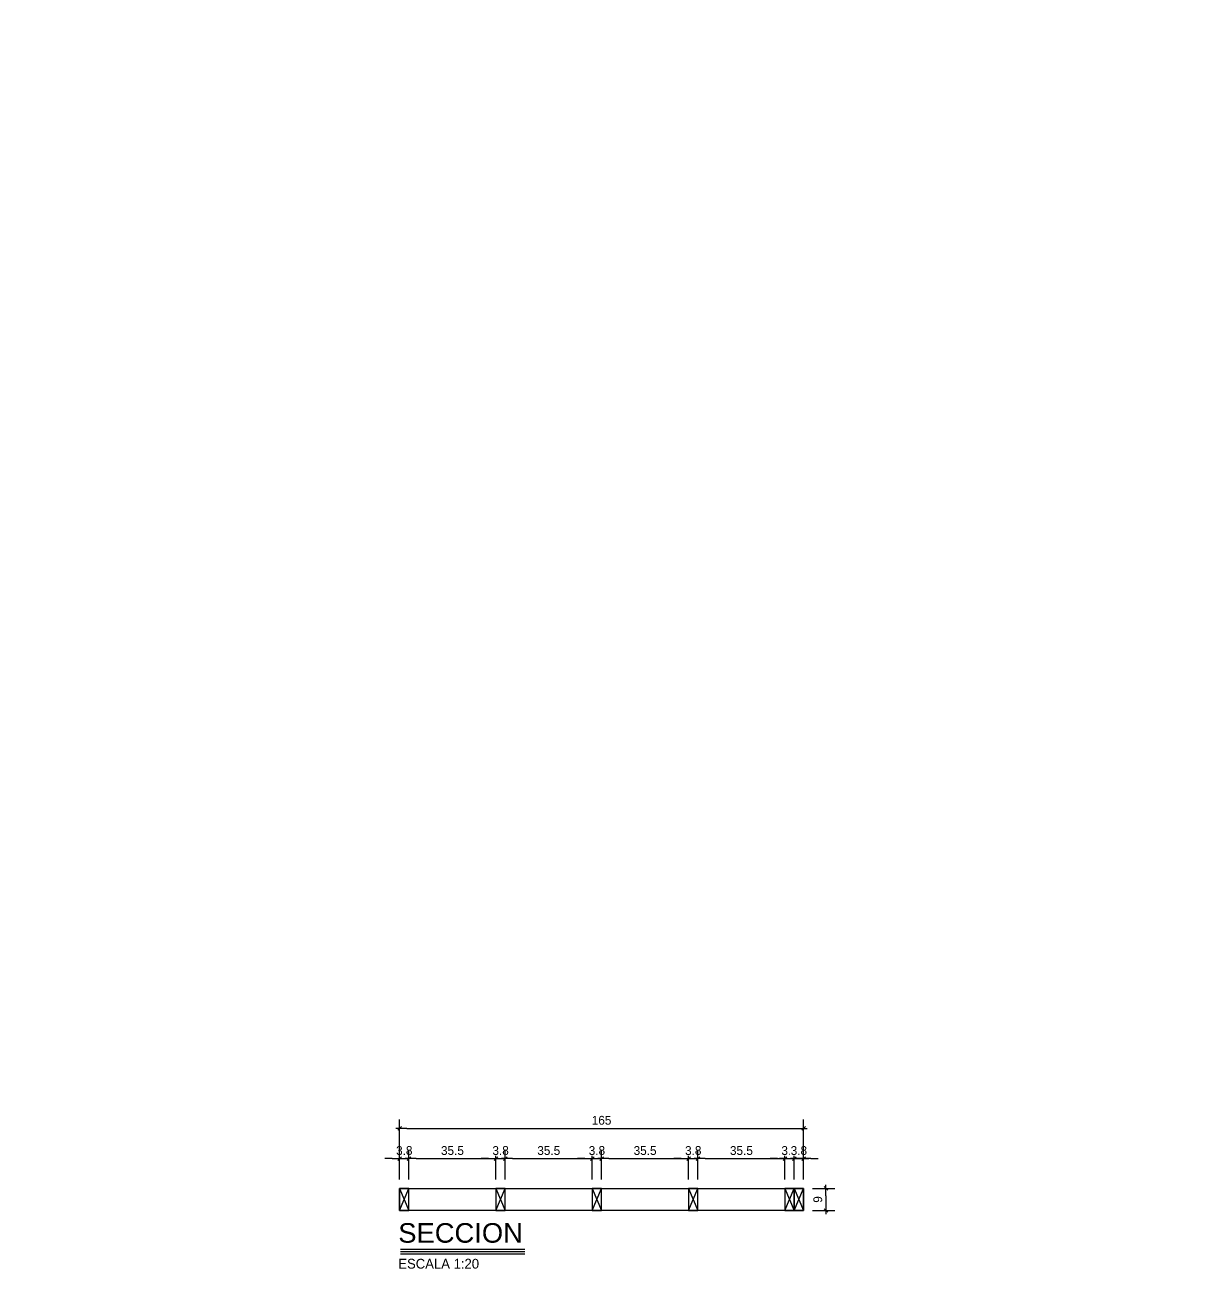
# Model space of a CAD drawing. Header units: millimetres. Extents: x 19458 to 19801, y 4351 to 4752.
# Drawn here: x 19562.74 to 19567.52, y 4507.74 to 4512.89 of the extents above; entities that cross this region are included whole.
import ezdxf
from ezdxf.enums import TextEntityAlignment as Align

# ---------------------------------------------------------------- set-up
doc = ezdxf.new("R2010")
doc.units = ezdxf.units.MM
for name, color, linetype in [('0 @ 0.2', 7, 'Continuous'), ('cotas', 1, 'Continuous'), ('cotas @ 200', 1, 'Continuous'), ('cotas @ 300', 1, 'Continuous'), ('cotas @ 400', 1, 'Continuous'), ('cotas @ 500', 1, 'Continuous'), ('PANELES PARED', 2, 'Continuous'), ('TEXTOS TITULOS @ 0.2', 3, 'Continuous')]:
    doc.layers.add(name, color=color, linetype=linetype)
doc.styles.add('century gothic', font='GOTHIC.TTF')
doc.styles.add('COTAS SMC', font='GOTHIC.TTF')
doc.styles.add('NOTAS', font='GOTHIC.TTF')
doc.styles.add('SMCtitulos', font='sanss___.ttf')
doc.dimstyles.new('ANOTATIVE 100 SMCONSTRUCCIONES', dxfattribs={"dimscale": 0, "dimtxt": 0.18, "dimasz": 0.15, "dimexe": 0.18, "dimexo": 0.09, "dimgap": 0.1, "dimtad": 1, "dimzin": 0, "dimdsep": 46, "dimtxsty": 'century gothic', "dimblk1": 'FLECHA1', "dimblk2": 'FLECHA1', "dimsah": 1, "dimcen": 0.18, "dimdle": 0.075, "dimclrd": 1, "dimclre": 1, "dimclrt": 2, "dimaunit": 1, "dimadec": 0, "dimazin": 0, "dimtfac": 0.7499999999999999, "dimtix": 1, "dimtmove": 2, "dimatfit": 3, "dimfxl": 0.09, "dimtvp": 1.5, "dimtfill": 1, "dimtolj": 1, "dimtzin": 0, "dimarcsym": 0})
doc.dimstyles.new('ANOTATIVE CM SMCONSTRUCCIONES', dxfattribs={"dimscale": 0, "dimtxt": 0.18, "dimasz": 0.15, "dimexe": 0.18, "dimexo": 0.18, "dimgap": 0.07, "dimtad": 1, "dimdec": 1, "dimlfac": 100, "dimdsep": 46, "dimtxsty": 'century gothic', "dimblk1": 'FLECHA1', "dimblk2": 'FLECHA1', "dimsah": 1, "dimcen": 0.18, "dimdle": 0.075, "dimclrd": 1, "dimclre": 1, "dimclrt": 2, "dimaunit": 1, "dimadec": 0, "dimazin": 2, "dimtfac": 0.7499999999999999, "dimtdec": 1, "dimtix": 1, "dimtmove": 2, "dimatfit": 3, "dimfxl": 0.09, "dimtvp": 1.5, "dimtfill": 1, "dimtolj": 1, "dimtzin": 0, "dimarcsym": 0})
doc.dimstyles.new('PIES SMCONSTRUCCIONES', dxfattribs={"dimscale": 0, "dimtxt": 0.18, "dimasz": 0.2, "dimexe": 0.18, "dimexo": 0, "dimgap": 0.1, "dimtad": 1, "dimdec": 0, "dimlfac": 39.3700787, "dimzin": 0, "dimdsep": 46, "dimlunit": 4, "dimtxsty": 'COTAS SMC', "dimblk1": 'FLECHA1', "dimblk2": 'FLECHA1', "dimsah": 1, "dimcen": 0.2, "dimdle": 0.075, "dimclrd": 1, "dimclre": 1, "dimclrt": 2, "dimaunit": 1, "dimadec": 0, "dimazin": 0, "dimtfac": 0.75, "dimtdec": 0, "dimtix": 1, "dimtmove": 2, "dimatfit": 3, "dimfxl": 0.09, "dimtvp": 1.5, "dimtfill": 1, "dimtolj": 1, "dimtzin": 0, "dimarcsym": 0})

# ---------------------------------------------------------------- blocks, each defined once
blk = doc.blocks.new('FLECHA1')
at = {"color": 4}
blk.add_line((-0.2461764230280465, -0.2480808452037593), (0.2480808452037602, 0.25), dxfattribs=at)
at = {"color": 1}
blk.add_line((-1, 0), (0.4961616904075186, 0), dxfattribs=at)
blk = doc.blocks.new('*D1729')
at = {"layer": 'cotas', "color": 1, "lineweight": -2, "transparency": 16777216}
for p, q in [((19614.32603827352, 4625.844823780141), (19614.32603827352, 4700.844823780141)), ((19570.98360808013, 4550.844823780141), (19524.32603827352, 4550.844823780141)), ((19614.32603827352, 4548.429823780133), (19614.32603827352, 4550.844823780141)), ((19570.53385970888, 4548.429823780133), (19524.32603827352, 4548.429823780133)), ((19614.32603827352, 4473.429823780133), (19614.32603827352, 4398.429823780133))]:
    blk.add_line(p, q, dxfattribs=at)
at = {"layer": 'Defpoints', "color": 0, "transparency": 16777216}
for p in [(19614.32603827352, 4550.844823780141), (19615.98360808013, 4550.844823780141), (19615.53385970888, 4548.429823780133)]:
    blk.add_point(p, dxfattribs=at)
at = {"layer": 'cotas', "color": 1, "lineweight": -2, "transparency": 16777216, "xscale": 75, "yscale": 75, "zscale": 75}
for p, rotation in [((19614.32603827352, 4550.844823780141), 270), ((19614.32603827352, 4548.429823780133), 90)]:
    blk.add_blockref('FLECHA1', p, dxfattribs=dict(at, rotation=rotation))
at = {"layer": 'cotas', "color": 2, "transparency": 16777216, "insert": (19517.33759503763, 4549.637323780141), "char_height": 90, "attachment_point": 5, "rotation": 90, "style": 'century gothic', "bg_fill": 3, "box_fill_scale": 1.1, "bg_fill_color": 256, "bg_fill_true_color": 13158600, "bg_fill_transparency": 0}
blk.add_mtext('\\A1;2.42', dxfattribs=at)
blk = doc.blocks.new('*D1758')
at = {"layer": 'cotas', "color": 1, "lineweight": -2, "transparency": 16777216}
for p, q in [((19614.32603827352, 4580.844823780141), (19614.32603827352, 4610.844823780141)), ((19597.98360808013, 4550.844823780141), (19578.32603827352, 4550.844823780141)), ((19614.32603827352, 4548.429823780133), (19614.32603827352, 4550.844823780141)), ((19597.53385970888, 4548.429823780133), (19578.32603827352, 4548.429823780133)), ((19614.32603827352, 4518.429823780133), (19614.32603827352, 4488.429823780133))]:
    blk.add_line(p, q, dxfattribs=at)
at = {"layer": 'Defpoints', "color": 0, "transparency": 16777216}
for p in [(19614.32603827352, 4550.844823780141), (19615.98360808013, 4550.844823780141), (19615.53385970888, 4548.429823780133)]:
    blk.add_point(p, dxfattribs=at)
at = {"layer": 'cotas', "color": 1, "lineweight": -2, "transparency": 16777216, "xscale": 30, "yscale": 30, "zscale": 30}
for p, rotation in [((19614.32603827352, 4550.844823780141), 270), ((19614.32603827352, 4548.429823780133), 90)]:
    blk.add_blockref('FLECHA1', p, dxfattribs=dict(at, rotation=rotation))
at = {"layer": 'cotas', "color": 2, "transparency": 16777216, "insert": (19575.53066097917, 4549.637323780141), "char_height": 36, "attachment_point": 5, "rotation": 90, "style": 'century gothic', "bg_fill": 3, "box_fill_scale": 1.1, "bg_fill_color": 256, "bg_fill_true_color": 13158600, "bg_fill_transparency": 0}
blk.add_mtext('\\A1;2.42', dxfattribs=at)
blk = doc.blocks.new('*D1775')
at = {"layer": 'cotas', "color": 1, "lineweight": -2, "transparency": 16777216}
for p, q in [((19614.32603827352, 4595.844823780141), (19614.32603827352, 4640.844823780141)), ((19588.98360808013, 4550.844823780141), (19560.32603827352, 4550.844823780141)), ((19614.32603827352, 4548.429823780133), (19614.32603827352, 4550.844823780141)), ((19588.53385970888, 4548.429823780133), (19560.32603827352, 4548.429823780133)), ((19614.32603827352, 4503.429823780133), (19614.32603827352, 4458.429823780133))]:
    blk.add_line(p, q, dxfattribs=at)
at = {"layer": 'Defpoints', "color": 0, "transparency": 16777216}
for p in [(19614.32603827352, 4550.844823780141), (19615.98360808013, 4550.844823780141), (19615.53385970888, 4548.429823780133)]:
    blk.add_point(p, dxfattribs=at)
at = {"layer": 'cotas', "color": 1, "lineweight": -2, "transparency": 16777216, "xscale": 45, "yscale": 45, "zscale": 45}
for p, rotation in [((19614.32603827352, 4550.844823780141), 270), ((19614.32603827352, 4548.429823780133), 90)]:
    blk.add_blockref('FLECHA1', p, dxfattribs=dict(at, rotation=rotation))
at = {"layer": 'cotas', "color": 2, "transparency": 16777216, "insert": (19556.13297233199, 4549.637323780141), "char_height": 54, "attachment_point": 5, "rotation": 90, "style": 'century gothic', "bg_fill": 3, "box_fill_scale": 1.1, "bg_fill_color": 256, "bg_fill_true_color": 13158600, "bg_fill_transparency": 0}
blk.add_mtext('\\A1;2.42', dxfattribs=at)
blk = doc.blocks.new('*D1781')
at = {"layer": 'cotas', "color": 1, "lineweight": -2, "transparency": 16777216}
for p, q in [((19614.32603827352, 4610.844823780141), (19614.32603827352, 4670.844823780141)), ((19579.98360808013, 4550.844823780141), (19542.32603827352, 4550.844823780141)), ((19614.32603827352, 4548.429823780133), (19614.32603827352, 4550.844823780141)), ((19579.53385970888, 4548.429823780133), (19542.32603827352, 4548.429823780133)), ((19614.32603827352, 4488.429823780133), (19614.32603827352, 4428.429823780133))]:
    blk.add_line(p, q, dxfattribs=at)
at = {"layer": 'Defpoints', "color": 0, "transparency": 16777216}
for p in [(19614.32603827352, 4550.844823780141), (19615.98360808013, 4550.844823780141), (19615.53385970888, 4548.429823780133)]:
    blk.add_point(p, dxfattribs=at)
at = {"layer": 'cotas', "color": 1, "lineweight": -2, "transparency": 16777216, "xscale": 60, "yscale": 60, "zscale": 60}
for p, rotation in [((19614.32603827352, 4550.844823780141), 270), ((19614.32603827352, 4548.429823780133), 90)]:
    blk.add_blockref('FLECHA1', p, dxfattribs=dict(at, rotation=rotation))
at = {"layer": 'cotas', "color": 2, "transparency": 16777216, "insert": (19536.73528368481, 4549.637323780141), "char_height": 72, "attachment_point": 5, "rotation": 90, "style": 'century gothic', "bg_fill": 3, "box_fill_scale": 1.1, "bg_fill_color": 256, "bg_fill_true_color": 13158600, "bg_fill_transparency": 0}
blk.add_mtext('\\A1;2.42', dxfattribs=at)
blk = doc.blocks.new('*D1784')
at = {"layer": 'cotas', "color": 1, "lineweight": -2, "transparency": 16777216}
for p, q in [((19620.01280604143, 4651.753346359425), (19620.01280604143, 4751.753346359425)), ((19620.41684630451, 4551.753346359425), (19530.01280604143, 4551.753346359425)), ((19620.01280604143, 4550.533346359425), (19620.01280604143, 4551.753346359425)), ((19620.41684630451, 4550.533346359425), (19530.01280604143, 4550.533346359425)), ((19620.01280604143, 4450.533346359425), (19620.01280604143, 4350.533346359425))]:
    blk.add_line(p, q, dxfattribs=at)
at = {"layer": 'Defpoints', "color": 0, "transparency": 16777216}
for p in [(19620.01280604143, 4551.753346359425), (19620.41684630451, 4551.753346359425), (19620.41684630451, 4550.533346359425)]:
    blk.add_point(p, dxfattribs=at)
at = {"layer": 'cotas', "color": 1, "lineweight": -2, "transparency": 16777216, "xscale": 100, "yscale": 100, "zscale": 100}
for p, rotation in [((19620.01280604143, 4551.753346359425), 270), ((19620.01280604143, 4550.533346359425), 90)]:
    blk.add_blockref('FLECHA1', p, dxfattribs=dict(at, rotation=rotation))
at = {"layer": 'cotas', "color": 2, "transparency": 16777216, "insert": (19523.88092296869, 4551.143346359429), "char_height": 90, "attachment_point": 5, "rotation": 90, "style": 'COTAS SMC', "bg_fill": 3, "box_fill_scale": 1.1, "bg_fill_color": 256, "bg_fill_true_color": 13158600, "bg_fill_transparency": 0}
blk.add_mtext("\\A1;4'", dxfattribs=at)
blk = doc.blocks.new('*D1834')
at = {"layer": 'cotas', "color": 1, "lineweight": -2, "transparency": 16777216}
for p, q in [((19620.01280604143, 4631.753346359425), (19620.01280604143, 4711.753346359425)), ((19620.41684630451, 4551.753346359425), (19548.01280604143, 4551.753346359425)), ((19620.01280604143, 4550.533346359425), (19620.01280604143, 4551.753346359425)), ((19620.41684630451, 4550.533346359425), (19548.01280604143, 4550.533346359425)), ((19620.01280604143, 4470.533346359425), (19620.01280604143, 4390.533346359425))]:
    blk.add_line(p, q, dxfattribs=at)
at = {"layer": 'Defpoints', "color": 0, "transparency": 16777216}
for p in [(19620.01280604143, 4551.753346359425), (19620.41684630451, 4551.753346359425), (19620.41684630451, 4550.533346359425)]:
    blk.add_point(p, dxfattribs=at)
at = {"layer": 'cotas', "color": 1, "lineweight": -2, "transparency": 16777216, "xscale": 80, "yscale": 80, "zscale": 80}
for p, rotation in [((19620.01280604143, 4551.753346359425), 270), ((19620.01280604143, 4550.533346359425), 90)]:
    blk.add_blockref('FLECHA1', p, dxfattribs=dict(at, rotation=rotation))
at = {"layer": 'cotas', "color": 2, "transparency": 16777216, "insert": (19543.10729958324, 4551.143346359429), "char_height": 72, "attachment_point": 5, "rotation": 90, "style": 'COTAS SMC', "bg_fill": 3, "box_fill_scale": 1.1, "bg_fill_color": 256, "bg_fill_true_color": 13158600, "bg_fill_transparency": 0}
blk.add_mtext("\\A1;4'", dxfattribs=at)
blk = doc.blocks.new('PZ1')
at = {"layer": 'PANELES PARED'}
for p, q in [((19503.98628788956, 4507.84946033416), (19504.02428788956, 4507.759460334159)), ((19503.98628788956, 4507.759460334159), (19504.02428788956, 4507.84946033416))]:
    blk.add_line(p, q, dxfattribs=at)
blk.add_lwpolyline([(19503.98628788956, 4507.759460334159), (19504.02428788956, 4507.759460334159), (19504.02428788956, 4507.84946033416), (19503.98628788956, 4507.84946033416)], close=True, dxfattribs=at)
blk = doc.blocks.new('*U14')
at = {"color": 2}
blk.add_line((5.143050385925108e-05, 0.05199075231136163), (2.540984631458862, 0.05199075231136163), dxfattribs=at)
at = {"color": 250}
blk.add_line((5.143050385925108e-05, -8.048482264655377e-06), (2.540984631458862, -8.048482264655377e-06), dxfattribs=at)
at = {"color": 7}
blk.add_line((5.143050385925108e-05, -0.0469397829081899), (2.540984631458862, -0.0469397829081899), dxfattribs=at)
at = {"color": 0, "linetype": 'ByBlock', "lineweight": -2, "style": 'NOTAS'}
for tag, p in [('1TITLE', (0.02698764862498138, 1.014167316457588)), ('2TITLE', (-0.04307518448852932, 0.1812085645030166))]:
    blk.add_attdef(tag, p, '', height=0.2999999999997272, dxfattribs=at)
blk.add_attdef('SCALE', text='', height=0.1799999999998363, dxfattribs=at).set_placement((-0.04307518448852932, -0.1475108890086503), align=Align.TOP_LEFT)
blk = doc.blocks.new('*D638')
at = {"color": 1, "lineweight": -2, "transparency": 16777216}
for p, q in [((19565.95095689662, 4508.134382903838), (19566.04219054192, 4508.134382903838)), ((19566.00619054192, 4508.104382903838), (19566.00619054192, 4508.074382903837)), ((19565.95095689662, 4508.044382903838), (19566.04219054192, 4508.044382903838))]:
    blk.add_line(p, q, dxfattribs=at)
at = {"layer": 'Defpoints', "color": 0, "transparency": 16777216}
for p in [(19565.91495689662, 4508.134382903838), (19565.91495689662, 4508.044382903838)]:
    blk.add_point(p, dxfattribs=at)
at = {"color": 1, "lineweight": -2, "transparency": 16777216, "xscale": 0.03, "yscale": 0.03, "zscale": 0.03}
for p, rotation in [((19566.00619054192, 4508.134382903838), 90), ((19566.00619054192, 4508.044382903838), 270)]:
    blk.add_blockref('FLECHA1', p, dxfattribs=dict(at, rotation=rotation))
at = {"color": 2, "transparency": 16777216, "insert": (19565.97328503546, 4508.089382903841), "char_height": 0.036, "attachment_point": 5, "rotation": 90, "style": 'century gothic', "bg_fill": 3, "box_fill_scale": 1.1, "bg_fill_color": 256, "bg_fill_true_color": 13158600, "bg_fill_transparency": 0}
blk.add_mtext('\\A1;9', dxfattribs=at)
at = {"layer": 'Defpoints', "color": 0, "transparency": 16777216}
blk.add_point((19566.00619054192, 4508.044382903838), dxfattribs=at)
blk = doc.blocks.new('*D639')
at = {"color": 1, "lineweight": -2, "transparency": 16777216}
for p, q in [((19564.23497218472, 4508.256088986996), (19564.20497218471, 4508.256088986996)), ((19564.26497218472, 4508.17038290384), (19564.26497218472, 4508.292088986997)), ((19564.26497218472, 4508.256088986996), (19564.30297218472, 4508.256088986996)), ((19564.30297218472, 4508.17038290384), (19564.30297218472, 4508.292088986997)), ((19564.33297218471, 4508.256088986996), (19564.36297218472, 4508.256088986996))]:
    blk.add_line(p, q, dxfattribs=at)
at = {"layer": 'Defpoints', "color": 0, "transparency": 16777216}
for p in [(19564.26497218472, 4508.13438290384), (19564.30297218472, 4508.13438290384)]:
    blk.add_point(p, dxfattribs=at)
at = {"color": 1, "lineweight": -2, "transparency": 16777216, "xscale": 0.03, "yscale": 0.03, "zscale": 0.03}
blk.add_blockref('FLECHA1', (19564.26497218472, 4508.256088986996), dxfattribs=at)
at = {"color": 1, "lineweight": -2, "transparency": 16777216, "xscale": 0.03, "yscale": 0.03, "zscale": 0.03, "rotation": 180}
blk.add_blockref('FLECHA1', (19564.30297218472, 4508.256088986996), dxfattribs=at)
at = {"color": 2, "transparency": 16777216, "insert": (19564.28397218472, 4508.288994493455), "char_height": 0.036, "attachment_point": 5, "style": 'century gothic', "bg_fill": 3, "box_fill_scale": 1.1, "bg_fill_color": 256, "bg_fill_true_color": 13158600, "bg_fill_transparency": 0}
blk.add_mtext('\\A1;3.8', dxfattribs=at)
at = {"layer": 'Defpoints', "color": 0, "transparency": 16777216}
blk.add_point((19564.30297218472, 4508.256088986996), dxfattribs=at)
blk = doc.blocks.new('*D640')
at = {"color": 1, "lineweight": -2, "transparency": 16777216}
for p, q in [((19564.30297218472, 4508.17038290384), (19564.30297218472, 4508.292088986997)), ((19564.33297218471, 4508.256088986996), (19564.62845689662, 4508.256088986996)), ((19564.65845689662, 4508.17038290384), (19564.65845689662, 4508.292088986997))]:
    blk.add_line(p, q, dxfattribs=at)
at = {"layer": 'Defpoints', "color": 0, "transparency": 16777216}
for p in [(19564.65845689662, 4508.256088986996), (19564.30297218472, 4508.13438290384), (19564.65845689662, 4508.13438290384)]:
    blk.add_point(p, dxfattribs=at)
at = {"color": 1, "lineweight": -2, "transparency": 16777216, "xscale": 0.03, "yscale": 0.03, "zscale": 0.03, "rotation": 180}
blk.add_blockref('FLECHA1', (19564.30297218472, 4508.256088986996), dxfattribs=at)
at = {"color": 1, "lineweight": -2, "transparency": 16777216, "xscale": 0.03, "yscale": 0.03, "zscale": 0.03}
blk.add_blockref('FLECHA1', (19564.65845689662, 4508.256088986996), dxfattribs=at)
at = {"color": 2, "transparency": 16777216, "insert": (19564.48071454067, 4508.288994493455), "char_height": 0.036, "attachment_point": 5, "style": 'century gothic', "bg_fill": 3, "box_fill_scale": 1.1, "bg_fill_color": 256, "bg_fill_true_color": 13158600, "bg_fill_transparency": 0}
blk.add_mtext('\\A1;35.5', dxfattribs=at)
blk = doc.blocks.new('*D641')
at = {"color": 1, "lineweight": -2, "transparency": 16777216}
for p, q in [((19564.62845689662, 4508.256088986996), (19564.59845689662, 4508.256088986996)), ((19564.65845689662, 4508.17038290384), (19564.65845689662, 4508.292088986997)), ((19564.65845689662, 4508.256088986996), (19564.69645689662, 4508.256088986996)), ((19564.69645689662, 4508.17038290384), (19564.69645689662, 4508.292088986997)), ((19564.72645689662, 4508.256088986996), (19564.75645689662, 4508.256088986996))]:
    blk.add_line(p, q, dxfattribs=at)
at = {"layer": 'Defpoints', "color": 0, "transparency": 16777216}
for p in [(19564.65845689662, 4508.13438290384), (19564.69645689662, 4508.13438290384)]:
    blk.add_point(p, dxfattribs=at)
at = {"color": 1, "lineweight": -2, "transparency": 16777216, "xscale": 0.03, "yscale": 0.03, "zscale": 0.03}
blk.add_blockref('FLECHA1', (19564.65845689662, 4508.256088986996), dxfattribs=at)
at = {"color": 1, "lineweight": -2, "transparency": 16777216, "xscale": 0.03, "yscale": 0.03, "zscale": 0.03, "rotation": 180}
blk.add_blockref('FLECHA1', (19564.69645689662, 4508.256088986996), dxfattribs=at)
at = {"color": 2, "transparency": 16777216, "insert": (19564.67745689662, 4508.288994493455), "char_height": 0.036, "attachment_point": 5, "style": 'century gothic', "bg_fill": 3, "box_fill_scale": 1.1, "bg_fill_color": 256, "bg_fill_true_color": 13158600, "bg_fill_transparency": 0}
blk.add_mtext('\\A1;3.8', dxfattribs=at)
at = {"layer": 'Defpoints', "color": 0, "transparency": 16777216}
blk.add_point((19564.69645689662, 4508.256088986996), dxfattribs=at)
blk = doc.blocks.new('*D642')
at = {"color": 1, "lineweight": -2, "transparency": 16777216}
for p, q in [((19564.69645689662, 4508.17038290384), (19564.69645689662, 4508.292088986997)), ((19564.72645689662, 4508.256088986996), (19565.02195689662, 4508.256088986996)), ((19565.05195689662, 4508.17038290384), (19565.05195689662, 4508.292088986997))]:
    blk.add_line(p, q, dxfattribs=at)
at = {"layer": 'Defpoints', "color": 0, "transparency": 16777216}
for p in [(19565.05195689662, 4508.256088986996), (19564.69645689662, 4508.13438290384), (19565.05195689662, 4508.13438290384)]:
    blk.add_point(p, dxfattribs=at)
at = {"color": 1, "lineweight": -2, "transparency": 16777216, "xscale": 0.03, "yscale": 0.03, "zscale": 0.03, "rotation": 180}
blk.add_blockref('FLECHA1', (19564.69645689662, 4508.256088986996), dxfattribs=at)
at = {"color": 1, "lineweight": -2, "transparency": 16777216, "xscale": 0.03, "yscale": 0.03, "zscale": 0.03}
blk.add_blockref('FLECHA1', (19565.05195689662, 4508.256088986996), dxfattribs=at)
at = {"color": 2, "transparency": 16777216, "insert": (19564.87420689662, 4508.288994493455), "char_height": 0.036, "attachment_point": 5, "style": 'century gothic', "bg_fill": 3, "box_fill_scale": 1.1, "bg_fill_color": 256, "bg_fill_true_color": 13158600, "bg_fill_transparency": 0}
blk.add_mtext('\\A1;35.5', dxfattribs=at)
blk = doc.blocks.new('*D643')
at = {"color": 1, "lineweight": -2, "transparency": 16777216}
for p, q in [((19565.02195689662, 4508.256088986996), (19564.99195689662, 4508.256088986996)), ((19565.05195689662, 4508.17038290384), (19565.05195689662, 4508.292088986997)), ((19565.05195689662, 4508.256088986996), (19565.08996454067, 4508.256088986996)), ((19565.08996454067, 4508.170382903839), (19565.08996454067, 4508.292088986997)), ((19565.11996454067, 4508.256088986996), (19565.14996454067, 4508.256088986996))]:
    blk.add_line(p, q, dxfattribs=at)
at = {"layer": 'Defpoints', "color": 0, "transparency": 16777216}
for p in [(19565.05195689662, 4508.13438290384), (19565.08996454067, 4508.134382903839)]:
    blk.add_point(p, dxfattribs=at)
at = {"color": 1, "lineweight": -2, "transparency": 16777216, "xscale": 0.03, "yscale": 0.03, "zscale": 0.03}
blk.add_blockref('FLECHA1', (19565.05195689662, 4508.256088986996), dxfattribs=at)
at = {"color": 1, "lineweight": -2, "transparency": 16777216, "xscale": 0.03, "yscale": 0.03, "zscale": 0.03, "rotation": 180}
blk.add_blockref('FLECHA1', (19565.08996454067, 4508.256088986996), dxfattribs=at)
at = {"color": 2, "transparency": 16777216, "insert": (19565.07096071864, 4508.288994493455), "char_height": 0.036, "attachment_point": 5, "style": 'century gothic', "bg_fill": 3, "box_fill_scale": 1.1, "bg_fill_color": 256, "bg_fill_true_color": 13158600, "bg_fill_transparency": 0}
blk.add_mtext('\\A1;3.8', dxfattribs=at)
at = {"layer": 'Defpoints', "color": 0, "transparency": 16777216}
blk.add_point((19565.08996454067, 4508.256088986996), dxfattribs=at)
blk = doc.blocks.new('*D644')
at = {"color": 1, "lineweight": -2, "transparency": 16777216}
for p, q in [((19565.08996454067, 4508.170382903839), (19565.08996454067, 4508.292088986997)), ((19565.11996454067, 4508.256088986996), (19565.41545689662, 4508.256088986996)), ((19565.44545689662, 4508.17038290384), (19565.44545689662, 4508.292088986997))]:
    blk.add_line(p, q, dxfattribs=at)
at = {"layer": 'Defpoints', "color": 0, "transparency": 16777216}
for p in [(19565.44545689662, 4508.256088986996), (19565.08996454067, 4508.134382903839), (19565.44545689662, 4508.13438290384)]:
    blk.add_point(p, dxfattribs=at)
at = {"color": 1, "lineweight": -2, "transparency": 16777216, "xscale": 0.03, "yscale": 0.03, "zscale": 0.03, "rotation": 180}
blk.add_blockref('FLECHA1', (19565.08996454067, 4508.256088986996), dxfattribs=at)
at = {"color": 1, "lineweight": -2, "transparency": 16777216, "xscale": 0.03, "yscale": 0.03, "zscale": 0.03}
blk.add_blockref('FLECHA1', (19565.44545689662, 4508.256088986996), dxfattribs=at)
at = {"color": 2, "transparency": 16777216, "insert": (19565.26771071864, 4508.288994493455), "char_height": 0.036, "attachment_point": 5, "style": 'century gothic', "bg_fill": 3, "box_fill_scale": 1.1, "bg_fill_color": 256, "bg_fill_true_color": 13158600, "bg_fill_transparency": 0}
blk.add_mtext('\\A1;35.5', dxfattribs=at)
blk = doc.blocks.new('*D645')
at = {"color": 1, "lineweight": -2, "transparency": 16777216}
for p, q in [((19565.41545689662, 4508.256088986996), (19565.38545689662, 4508.256088986996)), ((19565.44545689662, 4508.17038290384), (19565.44545689662, 4508.292088986997)), ((19565.44545689662, 4508.256088986996), (19565.48345689662, 4508.256088986996)), ((19565.48345689662, 4508.17038290384), (19565.48345689662, 4508.292088986997)), ((19565.51345689662, 4508.256088986996), (19565.54345689662, 4508.256088986996))]:
    blk.add_line(p, q, dxfattribs=at)
at = {"layer": 'Defpoints', "color": 0, "transparency": 16777216}
for p in [(19565.44545689662, 4508.13438290384), (19565.48345689662, 4508.13438290384)]:
    blk.add_point(p, dxfattribs=at)
at = {"color": 1, "lineweight": -2, "transparency": 16777216, "xscale": 0.03, "yscale": 0.03, "zscale": 0.03}
blk.add_blockref('FLECHA1', (19565.44545689662, 4508.256088986996), dxfattribs=at)
at = {"color": 1, "lineweight": -2, "transparency": 16777216, "xscale": 0.03, "yscale": 0.03, "zscale": 0.03, "rotation": 180}
blk.add_blockref('FLECHA1', (19565.48345689662, 4508.256088986996), dxfattribs=at)
at = {"color": 2, "transparency": 16777216, "insert": (19565.46445689662, 4508.288994493455), "char_height": 0.036, "attachment_point": 5, "style": 'century gothic', "bg_fill": 3, "box_fill_scale": 1.1, "bg_fill_color": 256, "bg_fill_true_color": 13158600, "bg_fill_transparency": 0}
blk.add_mtext('\\A1;3.8', dxfattribs=at)
at = {"layer": 'Defpoints', "color": 0, "transparency": 16777216}
blk.add_point((19565.48345689662, 4508.256088986996), dxfattribs=at)
blk = doc.blocks.new('*D646')
at = {"color": 1, "lineweight": -2, "transparency": 16777216}
for p, q in [((19565.48345689662, 4508.17038290384), (19565.48345689662, 4508.292088986997)), ((19565.51345689662, 4508.256088986996), (19565.80895689662, 4508.256088986996)), ((19565.83895689662, 4508.170382903838), (19565.83895689662, 4508.292088986997))]:
    blk.add_line(p, q, dxfattribs=at)
at = {"layer": 'Defpoints', "color": 0, "transparency": 16777216}
for p in [(19565.83895689662, 4508.256088986996), (19565.48345689662, 4508.13438290384), (19565.83895689662, 4508.134382903838)]:
    blk.add_point(p, dxfattribs=at)
at = {"color": 1, "lineweight": -2, "transparency": 16777216, "xscale": 0.03, "yscale": 0.03, "zscale": 0.03, "rotation": 180}
blk.add_blockref('FLECHA1', (19565.48345689662, 4508.256088986996), dxfattribs=at)
at = {"color": 1, "lineweight": -2, "transparency": 16777216, "xscale": 0.03, "yscale": 0.03, "zscale": 0.03}
blk.add_blockref('FLECHA1', (19565.83895689662, 4508.256088986996), dxfattribs=at)
at = {"color": 2, "transparency": 16777216, "insert": (19565.66120689662, 4508.288994493455), "char_height": 0.036, "attachment_point": 5, "style": 'century gothic', "bg_fill": 3, "box_fill_scale": 1.1, "bg_fill_color": 256, "bg_fill_true_color": 13158600, "bg_fill_transparency": 0}
blk.add_mtext('\\A1;35.5', dxfattribs=at)
blk = doc.blocks.new('*D647')
at = {"color": 1, "lineweight": -2, "transparency": 16777216}
for p, q in [((19565.80895689662, 4508.256088986996), (19565.77895689661, 4508.256088986996)), ((19565.83895689662, 4508.170382903838), (19565.83895689662, 4508.292088986997)), ((19565.83895689662, 4508.256088986996), (19565.87695689662, 4508.256088986996)), ((19565.87695689662, 4508.170382903838), (19565.87695689662, 4508.292088986997)), ((19565.90695689662, 4508.256088986996), (19565.93695689662, 4508.256088986996))]:
    blk.add_line(p, q, dxfattribs=at)
at = {"layer": 'Defpoints', "color": 0, "transparency": 16777216}
for p in [(19565.83895689662, 4508.134382903838), (19565.87695689662, 4508.134382903838)]:
    blk.add_point(p, dxfattribs=at)
at = {"color": 1, "lineweight": -2, "transparency": 16777216, "xscale": 0.03, "yscale": 0.03, "zscale": 0.03}
blk.add_blockref('FLECHA1', (19565.83895689662, 4508.256088986996), dxfattribs=at)
at = {"color": 1, "lineweight": -2, "transparency": 16777216, "xscale": 0.03, "yscale": 0.03, "zscale": 0.03, "rotation": 180}
blk.add_blockref('FLECHA1', (19565.87695689662, 4508.256088986996), dxfattribs=at)
at = {"color": 2, "transparency": 16777216, "insert": (19565.85795689662, 4508.288994493455), "char_height": 0.036, "attachment_point": 5, "style": 'century gothic', "bg_fill": 3, "box_fill_scale": 1.1, "bg_fill_color": 256, "bg_fill_true_color": 13158600, "bg_fill_transparency": 0}
blk.add_mtext('\\A1;3.8', dxfattribs=at)
at = {"layer": 'Defpoints', "color": 0, "transparency": 16777216}
blk.add_point((19565.87695689662, 4508.256088986996), dxfattribs=at)
blk = doc.blocks.new('*D648')
at = {"color": 1, "lineweight": -2, "transparency": 16777216}
for p, q in [((19565.84695689662, 4508.256088986996), (19565.81695689662, 4508.256088986996)), ((19565.87695689662, 4508.170382903838), (19565.87695689662, 4508.292088986997)), ((19565.87695689662, 4508.256088986996), (19565.91495689662, 4508.256088986996)), ((19565.91495689662, 4508.170382903838), (19565.91495689662, 4508.292088986997)), ((19565.94495689662, 4508.256088986996), (19565.97495689663, 4508.256088986996))]:
    blk.add_line(p, q, dxfattribs=at)
at = {"layer": 'Defpoints', "color": 0, "transparency": 16777216}
for p in [(19565.87695689662, 4508.134382903838), (19565.91495689662, 4508.134382903838)]:
    blk.add_point(p, dxfattribs=at)
at = {"color": 1, "lineweight": -2, "transparency": 16777216, "xscale": 0.03, "yscale": 0.03, "zscale": 0.03}
blk.add_blockref('FLECHA1', (19565.87695689662, 4508.256088986996), dxfattribs=at)
at = {"color": 1, "lineweight": -2, "transparency": 16777216, "xscale": 0.03, "yscale": 0.03, "zscale": 0.03, "rotation": 180}
blk.add_blockref('FLECHA1', (19565.91495689662, 4508.256088986996), dxfattribs=at)
at = {"color": 2, "transparency": 16777216, "insert": (19565.89595689662, 4508.288994493455), "char_height": 0.036, "attachment_point": 5, "style": 'century gothic', "bg_fill": 3, "box_fill_scale": 1.1, "bg_fill_color": 256, "bg_fill_true_color": 13158600, "bg_fill_transparency": 0}
blk.add_mtext('\\A1;3.8', dxfattribs=at)
at = {"layer": 'Defpoints', "color": 0, "transparency": 16777216}
blk.add_point((19565.91495689662, 4508.256088986996), dxfattribs=at)
blk = doc.blocks.new('*D649')
at = {"color": 1, "lineweight": -2, "transparency": 16777216}
for p, q in [((19564.26497218472, 4508.17038290384), (19564.26497218472, 4508.415578349649)), ((19565.91495689662, 4508.170382903838), (19565.91495689662, 4508.415578349649)), ((19564.29497218471, 4508.379578349649), (19565.88495689663, 4508.379578349649))]:
    blk.add_line(p, q, dxfattribs=at)
at = {"layer": 'Defpoints', "color": 0, "transparency": 16777216}
for p in [(19565.91495689662, 4508.379578349649), (19564.26497218472, 4508.13438290384), (19565.91495689662, 4508.134382903838)]:
    blk.add_point(p, dxfattribs=at)
at = {"color": 1, "lineweight": -2, "transparency": 16777216, "xscale": 0.03, "yscale": 0.03, "zscale": 0.03, "rotation": 180}
blk.add_blockref('FLECHA1', (19564.26497218472, 4508.379578349649), dxfattribs=at)
at = {"color": 1, "lineweight": -2, "transparency": 16777216, "xscale": 0.03, "yscale": 0.03, "zscale": 0.03}
blk.add_blockref('FLECHA1', (19565.91495689662, 4508.379578349649), dxfattribs=at)
at = {"color": 2, "transparency": 16777216, "insert": (19565.08996454067, 4508.412483856107), "char_height": 0.036, "attachment_point": 5, "style": 'century gothic', "bg_fill": 3, "box_fill_scale": 1.1, "bg_fill_color": 256, "bg_fill_true_color": 13158600, "bg_fill_transparency": 0}
blk.add_mtext('\\A1;165', dxfattribs=at)
blk = doc.blocks.new('*U1906')
at = {"layer": 'cotas @ 500'}
dim = blk.add_linear_dim(base=(19614.32603827352, 4550.844823780141), p1=(19615.53385970888, 4548.429823780133), p2=(19615.98360808013, 4550.844823780141), angle=90, dimstyle='ANOTATIVE 100 SMCONSTRUCCIONES', override={"dimscale": 500, "dimtix": 1, "dimtofl": 1, "dimtmove": 1, "dimatfit": 1}, dxfattribs=at)
dim.commit()
dim.dimension.update_dxf_attribs({"geometry": '*D1729', "text_midpoint": (19517.33759503763, 4549.637323780141)})
at = {"layer": 'cotas @ 200'}
dim = blk.add_linear_dim(base=(19614.32603827352, 4550.844823780141), p1=(19615.53385970888, 4548.429823780133), p2=(19615.98360808013, 4550.844823780141), angle=90, dimstyle='ANOTATIVE 100 SMCONSTRUCCIONES', override={"dimscale": 200, "dimtix": 1, "dimtofl": 1, "dimtmove": 1, "dimatfit": 1}, dxfattribs=at)
dim.commit()
dim.dimension.update_dxf_attribs({"geometry": '*D1758', "text_midpoint": (19575.53066097917, 4549.637323780141)})
at = {"layer": 'cotas @ 300'}
dim = blk.add_linear_dim(base=(19614.32603827352, 4550.844823780141), p1=(19615.53385970888, 4548.429823780133), p2=(19615.98360808013, 4550.844823780141), angle=90, dimstyle='ANOTATIVE 100 SMCONSTRUCCIONES', override={"dimscale": 300, "dimtix": 1, "dimtofl": 1, "dimtmove": 1, "dimatfit": 1}, dxfattribs=at)
dim.commit()
dim.dimension.update_dxf_attribs({"geometry": '*D1775', "text_midpoint": (19556.13297233199, 4549.637323780141)})
at = {"layer": 'cotas @ 400'}
dim = blk.add_linear_dim(base=(19614.32603827352, 4550.844823780141), p1=(19615.53385970888, 4548.429823780133), p2=(19615.98360808013, 4550.844823780141), angle=90, dimstyle='ANOTATIVE 100 SMCONSTRUCCIONES', override={"dimscale": 400, "dimtix": 1, "dimtofl": 1, "dimtmove": 1, "dimatfit": 1}, dxfattribs=at)
dim.commit()
dim.dimension.update_dxf_attribs({"geometry": '*D1781', "text_midpoint": (19536.73528368481, 4549.637323780141)})
blk = doc.blocks.new('*U1908')
at = {"layer": 'cotas @ 500'}
dim = blk.add_linear_dim(base=(19620.01280604143, 4551.753346359425), p1=(19620.41684630451, 4550.533346359425), p2=(19620.41684630451, 4551.753346359425), angle=90, dimstyle='PIES SMCONSTRUCCIONES', override={"dimscale": 500, "dimtix": 1, "dimtofl": 1, "dimtmove": 2, "dimatfit": 3}, dxfattribs=at)
dim.commit()
dim.dimension.update_dxf_attribs({"geometry": '*D1784', "text_midpoint": (19523.88092296869, 4551.143346359429)})
at = {"layer": 'cotas @ 400'}
dim = blk.add_linear_dim(base=(19620.01280604143, 4551.753346359425), p1=(19620.41684630451, 4550.533346359425), p2=(19620.41684630451, 4551.753346359425), angle=90, dimstyle='PIES SMCONSTRUCCIONES', override={"dimscale": 400, "dimtix": 1, "dimtofl": 1, "dimtmove": 2, "dimatfit": 3}, dxfattribs=at)
dim.commit()
dim.dimension.update_dxf_attribs({"geometry": '*D1834', "text_midpoint": (19543.10729958324, 4551.143346359429)})

msp = doc.modelspace()

# ---------------------------------------------------------------- block references
at = {"layer": 'cotas'}
msp.add_blockref('*U1906', (0, 0), dxfattribs=at)

# ---------------------------------------------------------------- next in the draw order: block references
msp.add_blockref('*U1908', (0, 0), dxfattribs=at)

# ---------------------------------------------------------------- next in the draw order: linework, layer by layer
at = {"layer": 'PANELES PARED'}
msp.add_lwpolyline([(19564.26497218472, 4508.13438290384), (19565.91495689662, 4508.134382903838), (19565.91495689662, 4508.044382903838), (19564.26497218472, 4508.04438290384)], close=True, dxfattribs=at)

# ---------------------------------------------------------------- next in the draw order: block references
for p in [(60.27868429515365, 0.2849225696800204), (60.67216900705898, 0.2849225696800204), (61.06566900705729, 0.2849225696800204), (61.45916900705561, 0.2849225696800204), (61.85266900706119, 0.2849225696782014)]:
    msp.add_blockref('PZ1', p)
at = {"layer": 'TEXTOS TITULOS @ 0.2'}
ref = msp.add_blockref('*U14', (19564.26807717397, 4507.876412869043), dxfattribs=dict(at, xscale=0.2, yscale=0.2, zscale=0.2))
ref.add_attrib('2TITLE', 'SECCION', (19564.25946213711, 4507.912654581947), dxfattribs={"layer": '0', "color": 0, "linetype": 'ByBlock', "lineweight": -2, "height": 0.08, "style": 'SMCtitulos'})
ref.add_attrib('SCALE', 'ESCALA 1:20', dxfattribs={"layer": '0', "color": 0, "linetype": 'ByBlock', "lineweight": -2, "height": 0.04, "style": 'NOTAS'}).set_placement((19564.25946213711, 4507.84691069124), align=Align.TOP_LEFT)

# ---------------------------------------------------------------- next in the draw order: dimensions: what is measured, and where the dimension line sits
at = {"layer": '0 @ 0.2'}
dim = msp.add_linear_dim(base=(19564.30297218472, 4508.256088986996), p1=(19564.26497218472, 4508.13438290384), p2=(19564.30297218472, 4508.13438290384), dimstyle='ANOTATIVE CM SMCONSTRUCCIONES', override={"dimscale": 0.2, "dimtix": 1, "dimtofl": 1, "dimtmove": 2, "dimatfit": 3}, dxfattribs=at)
dim.commit()
dim.dimension.update_dxf_attribs({"geometry": '*D639', "text_midpoint": (19564.28397218472, 4508.288994493455)})
dim = msp.add_linear_dim(base=(19566.00619054192, 4508.044382903838), p1=(19565.91495689662, 4508.134382903838), p2=(19565.91495689662, 4508.044382903838), angle=90, dimstyle='ANOTATIVE CM SMCONSTRUCCIONES', override={"dimscale": 0.2, "dimtix": 1, "dimtofl": 1, "dimtmove": 2, "dimatfit": 3}, dxfattribs=at)
dim.commit()
dim.dimension.update_dxf_attribs({"geometry": '*D638', "text_midpoint": (19565.97328503546, 4508.089382903841)})

# ---------------------------------------------------------------- next in the draw order: block references
msp.add_blockref('PZ1', (61.89066900706166, 0.2849225696782014))

# ---------------------------------------------------------------- next in the draw order: dimensions: what is measured, and where the dimension line sits
dim = msp.add_linear_dim(base=(19564.65845689662, 4508.256088986996), p1=(19564.30297218472, 4508.13438290384), p2=(19564.65845689662, 4508.13438290384), dimstyle='ANOTATIVE CM SMCONSTRUCCIONES', override={"dimscale": 0.2, "dimtix": 1, "dimtofl": 1, "dimtmove": 2, "dimatfit": 3}, dxfattribs=at)
dim.commit()
dim.dimension.update_dxf_attribs({"geometry": '*D640', "text_midpoint": (19564.48071454067, 4508.288994493455)})

# ---------------------------------------------------------------- next in the draw order: dimensions: what is measured, and where the dimension line sits
dim = msp.add_linear_dim(base=(19564.69645689662, 4508.256088986996), p1=(19564.65845689662, 4508.13438290384), p2=(19564.69645689662, 4508.13438290384), dimstyle='ANOTATIVE CM SMCONSTRUCCIONES', override={"dimscale": 0.2, "dimtix": 1, "dimtofl": 1, "dimtmove": 2, "dimatfit": 3}, dxfattribs=at)
dim.commit()
dim.dimension.update_dxf_attribs({"geometry": '*D641', "text_midpoint": (19564.67745689662, 4508.288994493455)})

# ---------------------------------------------------------------- next in the draw order: dimensions: what is measured, and where the dimension line sits
dim = msp.add_linear_dim(base=(19565.05195689662, 4508.256088986996), p1=(19564.69645689662, 4508.13438290384), p2=(19565.05195689662, 4508.13438290384), dimstyle='ANOTATIVE CM SMCONSTRUCCIONES', override={"dimscale": 0.2, "dimtix": 1, "dimtofl": 1, "dimtmove": 2, "dimatfit": 3}, dxfattribs=at)
dim.commit()
dim.dimension.update_dxf_attribs({"geometry": '*D642', "text_midpoint": (19564.87420689662, 4508.288994493455)})

# ---------------------------------------------------------------- next in the draw order: dimensions: what is measured, and where the dimension line sits
dim = msp.add_linear_dim(base=(19565.08996454067, 4508.256088986996), p1=(19565.05195689662, 4508.13438290384), p2=(19565.08996454067, 4508.134382903839), dimstyle='ANOTATIVE CM SMCONSTRUCCIONES', override={"dimscale": 0.2, "dimtix": 1, "dimtofl": 1, "dimtmove": 2, "dimatfit": 3}, dxfattribs=at)
dim.commit()
dim.dimension.update_dxf_attribs({"geometry": '*D643', "text_midpoint": (19565.07096071864, 4508.288994493455)})

# ---------------------------------------------------------------- next in the draw order: dimensions: what is measured, and where the dimension line sits
dim = msp.add_linear_dim(base=(19565.44545689662, 4508.256088986996), p1=(19565.08996454067, 4508.134382903839), p2=(19565.44545689662, 4508.13438290384), dimstyle='ANOTATIVE CM SMCONSTRUCCIONES', override={"dimscale": 0.2, "dimtix": 1, "dimtofl": 1, "dimtmove": 2, "dimatfit": 3}, dxfattribs=at)
dim.commit()
dim.dimension.update_dxf_attribs({"geometry": '*D644', "text_midpoint": (19565.26771071864, 4508.288994493455)})

# ---------------------------------------------------------------- next in the draw order: dimensions: what is measured, and where the dimension line sits
dim = msp.add_linear_dim(base=(19565.48345689662, 4508.256088986996), p1=(19565.44545689662, 4508.13438290384), p2=(19565.48345689662, 4508.13438290384), dimstyle='ANOTATIVE CM SMCONSTRUCCIONES', override={"dimscale": 0.2, "dimtix": 1, "dimtofl": 1, "dimtmove": 2, "dimatfit": 3}, dxfattribs=at)
dim.commit()
dim.dimension.update_dxf_attribs({"geometry": '*D645', "text_midpoint": (19565.46445689662, 4508.288994493455)})

# ---------------------------------------------------------------- next in the draw order: dimensions: what is measured, and where the dimension line sits
dim = msp.add_linear_dim(base=(19565.83895689662, 4508.256088986996), p1=(19565.48345689662, 4508.13438290384), p2=(19565.83895689662, 4508.134382903838), dimstyle='ANOTATIVE CM SMCONSTRUCCIONES', override={"dimscale": 0.2, "dimtix": 1, "dimtofl": 1, "dimtmove": 2, "dimatfit": 3}, dxfattribs=at)
dim.commit()
dim.dimension.update_dxf_attribs({"geometry": '*D646', "text_midpoint": (19565.66120689662, 4508.288994493455)})

# ---------------------------------------------------------------- next in the draw order: dimensions: what is measured, and where the dimension line sits
dim = msp.add_linear_dim(base=(19565.87695689662, 4508.256088986996), p1=(19565.83895689662, 4508.134382903838), p2=(19565.87695689662, 4508.134382903838), dimstyle='ANOTATIVE CM SMCONSTRUCCIONES', override={"dimscale": 0.2, "dimtix": 1, "dimtofl": 1, "dimtmove": 2, "dimatfit": 3}, dxfattribs=at)
dim.commit()
dim.dimension.update_dxf_attribs({"geometry": '*D647', "text_midpoint": (19565.85795689662, 4508.288994493455)})

# ---------------------------------------------------------------- next in the draw order: dimensions: what is measured, and where the dimension line sits
dim = msp.add_linear_dim(base=(19565.91495689662, 4508.256088986996), p1=(19565.87695689662, 4508.134382903838), p2=(19565.91495689662, 4508.134382903838), dimstyle='ANOTATIVE CM SMCONSTRUCCIONES', override={"dimscale": 0.2, "dimtix": 1, "dimtofl": 1, "dimtmove": 2, "dimatfit": 3}, dxfattribs=at)
dim.commit()
dim.dimension.update_dxf_attribs({"geometry": '*D648', "text_midpoint": (19565.89595689662, 4508.288994493455)})

# ---------------------------------------------------------------- next in the draw order: dimensions: what is measured, and where the dimension line sits
dim = msp.add_linear_dim(base=(19565.91495689662, 4508.379578349649), p1=(19564.26497218472, 4508.13438290384), p2=(19565.91495689662, 4508.134382903838), dimstyle='ANOTATIVE CM SMCONSTRUCCIONES', override={"dimscale": 0.2, "dimtix": 1, "dimtofl": 1, "dimtmove": 2, "dimatfit": 3}, dxfattribs=at)
dim.commit()
dim.dimension.update_dxf_attribs({"geometry": '*D649', "text_midpoint": (19565.08996454067, 4508.412483856107)})

doc.saveas('drawing.dxf')
